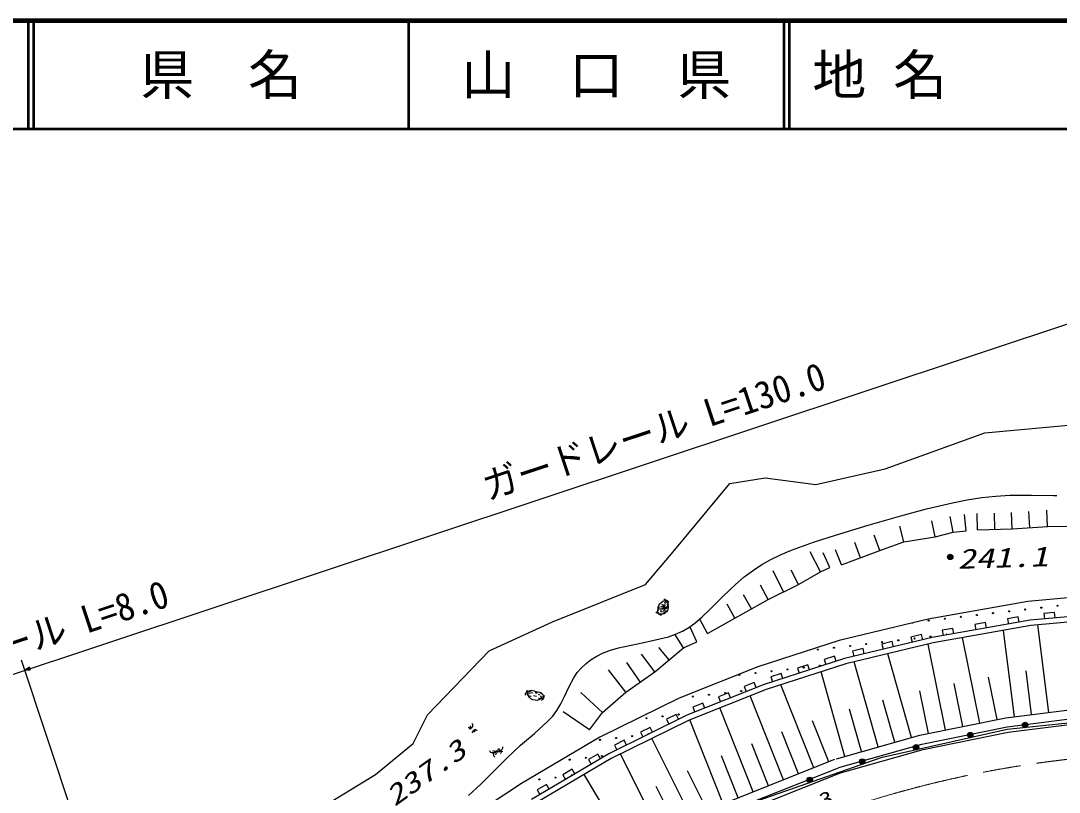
# Model space of a CAD drawing. Units: millimetres, scale not verified. Extents: x 40000 to 680000, y 20000 to 380000.
# Drawn here: x 297078 to 393254, y 308534 to 380000 of the extents above; entities that cross this region are included whole.
import ezdxf
from ezdxf.enums import TextEntityAlignment as Align

# ---------------------------------------------------------------- set-up
doc = ezdxf.new("R2010")
doc.units = ezdxf.units.MM
doc.header["$LTSCALE"] = 1000
doc.linetypes.add('CHAIN', pattern=[18.5, 12, -1.5, 3.5, -1.5])
for name, color, linetype, lineweight in [('M-BGD', 7, 'Continuous', 25), ('M-BMK', 2, 'CHAIN', 13), ('M-TTL', 2, 'Continuous', 140), ('M-TTL-LINE', 7, 'Continuous', 50)]:
    doc.layers.add(name, color=color, linetype=linetype, lineweight=lineweight)
doc.layers.add('M-BMK-SRVR', color=3, linetype='Continuous')
doc.layers.add('M-TTL-TXT', color=7, linetype='Continuous')
doc.styles.add('ＭＳ ゴシック', font='')
doc.styles.get('ＭＳ ゴシック').set_extended_font_data('MS Gothic')

# ---------------------------------------------------------------- blocks, each defined once
blk = doc.blocks.new('BUHIN4')
at = {"color": 7, "linetype": 'Continuous', "lineweight": 25}
for centre, radius in [((0, 0), 250), ((0, 0), 219), ((0, 0), 188), ((0, 0), 156), ((0, 0), 125), ((0, 0), 93.8), ((0, -1), 62.5), ((0, 0), 31.2)]:
    blk.add_circle(centre, radius, dxfattribs=at)
blk = doc.blocks.new('BUHIN123')
at = {"color": 7, "linetype": 'Continuous', "lineweight": 25}
for radius in [249, 220, 191, 161, 132, 97.5, 67.5, 38.8, 7.5]:
    blk.add_circle((157, 193), radius, dxfattribs=at)
blk = doc.blocks.new('BUHIN124')
at = {"color": 7, "linetype": 'Continuous', "lineweight": 25}
for radius in [249, 220, 191, 161, 132, 97.5, 67.5, 38.8, 7.5]:
    blk.add_circle((133, 210), radius, dxfattribs=at)
blk = doc.blocks.new('BUHIN125')
at = {"color": 7, "linetype": 'Continuous', "lineweight": 25}
for radius in [249, 220, 191, 161, 132, 97.5, 67.5, 38.8, 7.5]:
    blk.add_circle((108, 224), radius, dxfattribs=at)
blk = doc.blocks.new('BUHIN225')
at = {"color": 7, "linetype": 'Continuous', "lineweight": 25}
blk.add_lwpolyline([(385, -319), (704, 65), (-65, 704), (-385, 319)], dxfattribs=at)
blk = doc.blocks.new('BUHIN226')
at = {"color": 7, "linetype": 'Continuous', "lineweight": 25}
blk.add_lwpolyline([(410, -287), (696, 123), (-123, 696), (-410, 287)], dxfattribs=at)
blk = doc.blocks.new('BUHIN227')
at = {"color": 7, "linetype": 'Continuous', "lineweight": 25}
blk.add_lwpolyline([(426, -261), (687, 165), (-165, 687), (-426, 261)], dxfattribs=at)
blk = doc.blocks.new('BUHIN228')
at = {"color": 7, "linetype": 'Continuous', "lineweight": 25}
blk.add_lwpolyline([(445, -228), (673, 217), (-217, 673), (-445, 228)], dxfattribs=at)
blk = doc.blocks.new('BUHIN229')
at = {"color": 7, "linetype": 'Continuous', "lineweight": 25}
blk.add_lwpolyline([(459, -198), (657, 262), (-262, 657), (-459, 198)], dxfattribs=at)
blk = doc.blocks.new('BUHIN230')
at = {"color": 7, "linetype": 'Continuous', "lineweight": 25}
blk.add_lwpolyline([(474, -160), (634, 313), (-313, 634), (-474, 160)], dxfattribs=at)
blk = doc.blocks.new('BUHIN231')
at = {"color": 7, "linetype": 'Continuous', "lineweight": 25}
blk.add_lwpolyline([(484, -125), (609, 359), (-359, 609), (-484, 125)], dxfattribs=at)
blk = doc.blocks.new('BUHIN251')
at = {"color": 7, "linetype": 'Continuous', "lineweight": 25}
for points in [[(0, 0), (391, -336), (503, -112)], [(92, -46), (458, -132), (380, -288)], [(136, -68), (433, -140), (371, -263)], [(182, -91), (408, -149), (363, -238)], [(227, -114), (383, -157), (355, -213)]]:
    blk.add_lwpolyline(points, close=True, dxfattribs=at)
for points in [[(46, -23), (483, -124), (388, -313), (47, -24)], [(352, -176), (273, -137), (358, -165), (346, -188), (273, -137)]]:
    blk.add_lwpolyline(points, dxfattribs=at)

msp = doc.modelspace()

# ---------------------------------------------------------------- linework, layer by layer
at = {"layer": 'M-BGD'}
for p, q in [((289225, 317104), (425808, 362467)), ((386362, 341840), (395829, 342697)), ((377149, 338491), (386362, 341840)), ((362739, 337140), (366022, 337648)), ((366022, 337648), (370719, 337054)), ((370719, 337054), (377149, 338491)), ((357497, 330803), (362739, 337140)), ((383420, 332615), (383147, 334090)), ((384646, 332760), (384470, 334250)), ((385700, 332852), (385658, 334351)), ((387298, 332896), (387256, 334395)), ((388895, 332940), (388826, 334438)), ((390533, 333048), (390434, 334545)), ((392170, 333156), (392118, 334655)), ((378851, 331716), (378478, 333169)), ((381761, 332195), (381455, 333664)), ((385700, 332852), (388895, 332940)), ((388895, 332940), (392170, 333156)), ((392170, 333156), (395555, 333170)), ((376644, 330938), (376129, 332346)), ((378851, 331716), (381761, 332195)), ((381761, 332195), (383420, 332615)), ((383420, 332615), (384646, 332760)), ((373078, 329587), (372546, 330990)), ((373078, 329587), (376644, 330938)), ((374861, 330262), (374330, 331665)), ((376644, 330938), (378851, 331716)), ((354944, 327766), (357497, 330803)), ((371159, 328945), (370200, 330796)), ((372020, 329353), (371378, 330709)), ((367707, 327098), (366753, 329030)), ((369115, 327793), (368415, 329120)), ((369115, 327793), (371159, 328945)), ((371159, 328945), (372020, 329353)), ((346337, 324318), (354944, 327766)), ((366299, 326402), (365595, 327727)), ((366299, 326402), (369115, 327793)), ((356789, 325978), (356736, 326128)), ((356951, 326119), (356882, 326113)), ((363219, 324646), (366299, 326402)), ((364759, 325524), (364016, 326827)), ((390338, 326207), (381124, 324582)), ((397696, 326887), (390338, 326207)), ((356319, 325384), (356354, 325227)), ((356320, 325302), (356511, 325323)), ((356354, 325705), (356479, 325778)), ((356475, 325650), (356455, 325751)), ((356678, 325887), (356503, 325714)), ((356677, 325454), (356753, 325637)), ((356814, 325378), (356801, 325288)), ((356899, 325563), (356825, 325529)), ((356878, 325633), (356865, 325602)), ((363219, 324646), (362486, 325955)), ((397791, 325138), (390571, 324471)), ((340462, 321644), (346337, 324318)), ((360687, 323249), (359963, 324563)), ((360687, 323249), (363219, 324646)), ((381124, 324582), (372886, 322599)), ((390571, 324471), (381481, 322868)), ((397818, 324639), (390637, 323975)), ((358469, 321902), (357668, 323170)), ((359704, 322474), (359074, 323835)), ((390637, 323975), (381583, 322378)), ((389102, 315530), (388083, 323524)), ((392292, 315936), (391260, 324032)), ((358469, 321902), (359704, 322474)), ((372886, 322599), (365337, 320163)), ((381481, 322868), (373361, 320913)), ((381583, 322378), (373496, 320431)), ((382732, 314297), (381115, 322265)), ((385916, 314944), (384310, 322859)), ((334758, 315710), (340462, 321644)), ((355815, 319692), (354577, 321320)), ((355815, 319692), (358469, 321902)), ((357142, 320797), (356182, 321950)), ((379571, 313595), (377387, 321368)), ((308056, 287891), (297131, 320783)), ((354458, 318753), (353202, 320568)), ((373361, 320913), (365930, 318515)), ((373496, 320431), (366100, 318045)), ((376482, 312727), (374265, 320616)), ((353102, 317815), (351503, 319860)), ((353102, 317815), (355815, 319692)), ((365337, 320163), (358053, 317263)), ((373392, 311859), (371192, 319688)), ((390697, 315733), (390183, 319769)), ((365930, 318515), (358766, 315663)), ((370519, 310807), (367466, 318486)), ((384324, 314620), (383517, 318599)), ((387509, 315267), (386710, 319204)), ((344109, 317706), (344012, 317642)), ((344156, 317769), (344223, 317645)), ((344512, 317713), (344345, 317729)), ((344577, 317491), (344830, 317426)), ((345163, 317530), (345014, 317591)), ((345260, 317316), (345236, 317460)), ((345250, 317367), (345356, 317415)), ((350958, 315926), (348956, 317778)), ((350958, 315926), (353102, 317815)), ((366100, 318045), (358970, 315206)), ((367719, 309693), (364631, 317460)), ((381140, 313974), (380337, 317930)), ((358053, 317263), (350694, 313625)), ((378026, 313161), (376926, 317077)), ((388305, 315428), (396279, 316445)), ((333405, 313062), (334758, 315710)), ((349758, 314330), (347300, 315997)), ((349758, 314330), (350958, 315926)), ((358766, 315663), (351528, 312085)), ((364918, 308580), (361831, 316345)), ((374937, 312293), (373829, 316237)), ((388443, 314589), (396353, 315597)), ((338700, 314582), (338769, 314596)), ((338705, 314594), (338758, 314695)), ((358970, 315206), (351766, 311645)), ((362117, 307466), (359030, 315230)), ((371920, 311363), (370412, 315156)), ((380344, 313812), (388305, 315428)), ((380543, 312986), (388443, 314589)), ((388525, 314095), (396396, 315099)), ((339129, 314199), (339068, 314136)), ((339104, 314236), (339103, 314192)), ((339194, 314223), (339127, 314213)), ((350694, 313625), (343463, 309356)), ((369119, 310250), (367575, 314134)), ((372620, 311642), (380344, 313812)), ((380661, 312499), (388525, 314095)), ((329923, 310167), (333405, 313062)), ((341275, 312516), (341410, 312591)), ((359247, 306094), (355515, 313498)), ((366318, 309136), (364775, 313019)), ((372850, 310824), (380543, 312986)), ((340776, 312383), (340911, 312396)), ((341074, 312127), (341043, 312014)), ((341196, 312177), (341084, 312135)), ((341423, 312262), (341378, 312336)), ((341552, 312270), (341497, 312272)), ((351528, 312085), (344392, 307872)), ((351766, 311645), (344658, 307449)), ((356354, 304635), (352610, 312062)), ((363518, 308023), (361974, 311905)), ((372985, 310342), (380661, 312499)), ((361417, 307188), (372486, 311596)), ((361732, 306398), (372800, 310807)), ((317088, 302367), (329923, 310167)), ((353481, 303120), (349257, 310164)), ((360694, 306823), (358831, 310520)), ((361917, 305934), (372985, 310342)), ((343463, 309356), (340264, 307231)), ((357800, 305365), (355931, 309072))]:
    msp.add_line(p, q, dxfattribs=at)
for points in [[(338555, 308242), (339689, 309290), (340786, 310384), (342060, 311670), (343372, 312907), (344661, 313985), (345903, 315103), (346343, 315587), (346739, 316115), (347107, 316734), (347428, 317395), (347832, 318280), (348291, 319137), (348623, 319616), (349009, 320067), (349439, 320472), (349903, 320827), (350421, 321146), (350970, 321413), (351687, 321685), (352445, 321905), (354779, 322391), (357068, 322930), (357728, 323167), (358367, 323461), (358950, 323797), (359504, 324187), (360194, 324775), (360861, 325423), (362053, 326633), (363277, 327788), (364083, 328473), (364929, 329113), (365713, 329631), (366538, 330103), (367487, 330563), (368467, 330971), (370494, 331687), (372549, 332349), (375561, 333279), (378588, 334151), (380968, 334780), (383369, 335354), (384721, 335625), (386090, 335839), (387370, 335968), (388666, 336039), (390687, 336063), (392715, 336026), (392865, 336022), (393026, 336018)], [(356155, 325370), (356109, 325508), (356116, 325692), (356158, 325846), (356265, 325995), (356395, 326124), (356554, 326238), (356716, 326282), (356885, 326277), (357026, 326231)], [(356629, 326427), (356724, 326416), (356830, 326361), (356908, 326295), (356966, 326191), (357006, 326079), (357029, 325954), (357011, 325847), (356961, 325749), (356895, 325679)], [(356744, 326102), (356760, 326141), (356795, 326179), (356832, 326204), (356882, 326217), (356933, 326221), (356988, 326217), (357031, 326197), (357067, 326165), (357089, 326129)], [(356894, 325365), (356855, 325256), (356761, 325147), (356660, 325073), (356521, 325034), (356377, 325018), (356224, 325026), (356102, 325078), (356001, 325164), (355937, 325261)], [(356425, 324912), (356331, 324934), (356231, 325003), (356160, 325080), (356114, 325192), (356088, 325310), (356080, 325438), (356112, 325544), (356174, 325637), (356249, 325699)], [(356729, 325924), (356736, 325838), (356704, 325733), (356657, 325652), (356574, 325582), (356480, 325528), (356373, 325486), (356273, 325484), (356177, 325512), (356103, 325559)], [(356415, 325952), (356474, 325936), (356537, 325891), (356581, 325841), (356608, 325769), (356623, 325693), (356626, 325612), (356604, 325544), (356563, 325487), (356514, 325448)], [(356903, 326002), (356982, 325913), (357034, 325774), (357051, 325647), (357018, 325503), (356962, 325366), (356880, 325232), (356773, 325148), (356646, 325098), (356527, 325089)], [(356775, 325107), (356730, 325138), (356691, 325194), (356669, 325249), (356667, 325317), (356676, 325385), (356698, 325455), (356736, 325505), (356787, 325541), (356840, 325559)], [(356678, 325460), (356679, 325509), (356702, 325565), (356732, 325608), (356782, 325643), (356838, 325668), (356900, 325686), (356955, 325682), (357007, 325661), (357046, 325631)], [(356839, 325539), (356826, 325554), (356817, 325578), (356814, 325600), (356820, 325625), (356829, 325648), (356843, 325671), (356862, 325686), (356884, 325694), (356904, 325696)], [(343819, 317515), (343810, 317583), (343831, 317668), (343864, 317735), (343928, 317795), (344000, 317842), (344084, 317881), (344164, 317886), (344242, 317868), (344303, 317834)], [(344356, 317396), (344272, 317393), (344171, 317427), (344094, 317475), (344029, 317558), (343979, 317652), (343942, 317758), (343944, 317855), (343974, 317947), (344023, 318017)], [(344012, 317761), (344064, 317847), (344164, 317923), (344263, 317969), (344388, 317978), (344513, 317966), (344642, 317932), (344737, 317866), (344808, 317775), (344845, 317682)], [(345336, 317298), (345235, 317178), (345063, 317084), (344899, 317038), (344705, 317054), (344515, 317102), (344324, 317185), (344194, 317309), (344105, 317466), (344070, 317619)], [(344717, 317713), (344789, 317777), (344902, 317820), (345006, 317834), (345123, 317807), (345234, 317761), (345344, 317695), (345412, 317608), (345452, 317505), (345460, 317408)], [(345567, 317510), (345565, 317441), (345531, 317361), (345488, 317300), (345416, 317251), (345337, 317215), (345248, 317191), (345168, 317198), (345094, 317228), (345039, 317271)], [(345188, 317750), (345272, 317725), (345359, 317658), (345420, 317584), (345456, 317480), (345474, 317372), (345475, 317255), (345441, 317160), (345380, 317079), (345309, 317026)], [(435958, 311444), (424231, 314024), (412367, 315629), (400340, 315586), (388424, 314339), (376723, 311713), (365420, 307769), (358229, 304442), (351252, 300569), (344514, 296230), (334852, 288911)], [(338907, 314624), (338896, 314583), (338866, 314540), (338831, 314509), (338782, 314490), (338730, 314480), (338674, 314477), (338628, 314492), (338588, 314520), (338562, 314553)], [(338864, 314897), (338905, 314842), (338927, 314759), (338930, 314685), (338904, 314604), (338864, 314529), (338809, 314456), (338743, 314413), (338668, 314392), (338599, 314393)], [(338945, 314010), (338928, 314060), (338929, 314126), (338943, 314181), (338980, 314235), (339026, 314283), (339082, 314325), (339140, 314342), (339201, 314341), (339252, 314326)], [(338994, 314194), (339006, 314232), (339038, 314272), (339072, 314299), (339120, 314314), (339170, 314322), (339224, 314321), (339267, 314304), (339304, 314275), (339327, 314242)], [(339101, 314103), (339078, 314115), (339056, 314140), (339042, 314165), (339037, 314198), (339038, 314231), (339044, 314266), (339059, 314293), (339082, 314313), (339106, 314325)], [(341679, 312741), (341684, 312648), (341649, 312538), (341597, 312452), (341507, 312380), (341406, 312324), (341291, 312282), (341185, 312283), (341083, 312315), (341006, 312366)], [(341183, 312421), (341154, 312345), (341086, 312268), (341014, 312217), (340915, 312191), (340814, 312181), (340705, 312188), (340620, 312226), (340549, 312288), (340505, 312358)], [(340861, 312051), (340868, 312122), (340908, 312202), (340957, 312262), (341034, 312307), (341118, 312339), (341211, 312358), (341292, 312345), (341367, 312309), (341420, 312261)], [(340980, 311789), (340928, 311836), (340887, 311913), (340868, 311987), (340877, 312074), (340901, 312158), (340939, 312243), (340996, 312300), (341067, 312338), (341136, 312352)], [(341288, 312484), (341340, 312489), (341403, 312471), (341452, 312444), (341495, 312395), (341528, 312340), (341554, 312276), (341556, 312216), (341541, 312158), (341513, 312114)], [(341386, 312274), (341401, 312303), (341432, 312331), (341464, 312348), (341505, 312355), (341546, 312354), (341590, 312346), (341623, 312326), (341649, 312298), (341663, 312268)]]:
    msp.add_lwpolyline(points, dxfattribs=at)
for centre in [(387124, 325122), (388614, 325294), (390104, 325465), (391594, 325636), (393084, 325808), (381163, 324437), (382653, 324608), (384143, 324780), (385633, 324951), (375374, 322261), (376864, 322433), (378354, 322604), (379844, 322775), (381334, 322947), (370903, 321747), (372393, 321918), (373883, 322090), (371074, 320257), (363624, 319400), (365114, 319571), (366604, 319743), (368094, 319914), (369584, 320085), (359324, 317396), (360815, 317567), (362305, 317738), (363795, 317910), (356515, 315563), (358006, 315734), (355025, 315391), (352216, 313558), (353706, 313730), (350726, 313387), (349407, 311725), (350897, 311897), (347917, 311554), (345108, 309721), (346598, 309893)]:
    msp.add_circle(centre, 49.8, dxfattribs=at)
for centre, start, end in [((379673, 324265), 233.53758, 333.52989), ((382824, 323118), 354.88926, 205.10843), ((359496, 315905), 85.81721, 137.59962), ((355197, 313901), 23.55263, 209.06086), ((348088, 310064), 21.1236, 219.98468)]:
    msp.add_arc(centre, 49.8, start, end, dxfattribs=at)
at = {"layer": 'M-BMK'}
msp.add_arc((405295, 212222), 100000, 70.05554, 128.76721, dxfattribs=at)
at = {"layer": 'M-TTL'}
msp.add_line((680000, 380000), (40000, 380000), dxfattribs=at)
at = {"layer": 'M-TTL-LINE'}
for p, q in [((297750, 380000), (297750, 370000)), ((298250, 380000), (298250, 370000)), ((333000, 380000), (333000, 370000)), ((367750, 380000), (367750, 370000)), ((368250, 380000), (368250, 370000)), ((40000, 370000), (680000, 370000))]:
    msp.add_line(p, q, dxfattribs=at)

# ---------------------------------------------------------------- block references
at = {"layer": 'M-BGD', "rotation": 45}
for name, p in [('BUHIN4', (383155, 330331)), ('BUHIN226', (389056, 324204)), ('BUHIN225', (392376, 324638)), ('BUHIN226', (382996, 323135)), ('BUHIN226', (386026, 323669)), ('BUHIN227', (380128, 322542)), ('BUHIN227', (374714, 321239)), ('BUHIN227', (377421, 321891)), ('BUHIN228', (372122, 320514)), ('BUHIN228', (369645, 319714)), ('BUHIN251', (297447, 319834)), ('BUHIN228', (367169, 318915)), ('BUHIN229', (364736, 318040)), ('BUHIN229', (362348, 317089)), ('BUHIN229', (359960, 316138)), ('BUHIN230', (357560, 315067)), ('BUHIN230', (355147, 313874)), ('BUHIN123', (390121, 314516)), ('BUHIN230', (352734, 312681)), ('BUHIN124', (385071, 313586)), ('BUHIN124', (380054, 312460)), ('BUHIN231', (350338, 311383)), ('BUHIN125', (375091, 311143)), ('BUHIN231', (347960, 309979)), ('BUHIN125', (370236, 309449)), ('BUHIN231', (345582, 308574))]:
    msp.add_blockref(name, p, dxfattribs=at)

# ---------------------------------------------------------------- texts
at = {"layer": 'M-BGD', "style": 'ＭＳ ゴシック', "width": 0.95}
for s, p in [('ガードレール L=130.0', (340578, 334837)), ('ガードレール L=8.0', (282892, 315700))]:
    msp.add_text(s, height=2566, rotation=18.3, dxfattribs=at).set_placement(p, align=Align.BOTTOM_LEFT)
at = {"layer": 'M-BGD', "style": 'ＭＳ ゴシック', "oblique": 15, "width": 1.35}
for s, rotation, p in [('241.1', 1.7, (383878, 328677)), ('237.3', 35.5, (332013, 306712))]:
    msp.add_text(s, height=1833, rotation=rotation, dxfattribs=at).set_placement(p, align=Align.BOTTOM_LEFT)
at = {"layer": 'M-BMK-SRVR', "style": 'ＭＳ ゴシック', "width": 1.35}
msp.add_text('2-30-0-3', height=1320, rotation=21.6, dxfattribs=at).set_placement((363606, 303603), align=Align.BOTTOM_LEFT)
at = {"layer": 'M-TTL-TXT', "style": 'ＭＳ ゴシック'}
for s, p in [('県\u3000名', (315625, 375000)), ('山\u3000口\u3000県', (350375, 375000))]:
    msp.add_text(s, height=3666, dxfattribs=at).set_placement(p, align=Align.MIDDLE_CENTER)
msp.add_text('地 名', height=3666, dxfattribs=at).set_placement((370380, 375000), align=Align.MIDDLE_LEFT)

doc.saveas('drawing.dxf')
